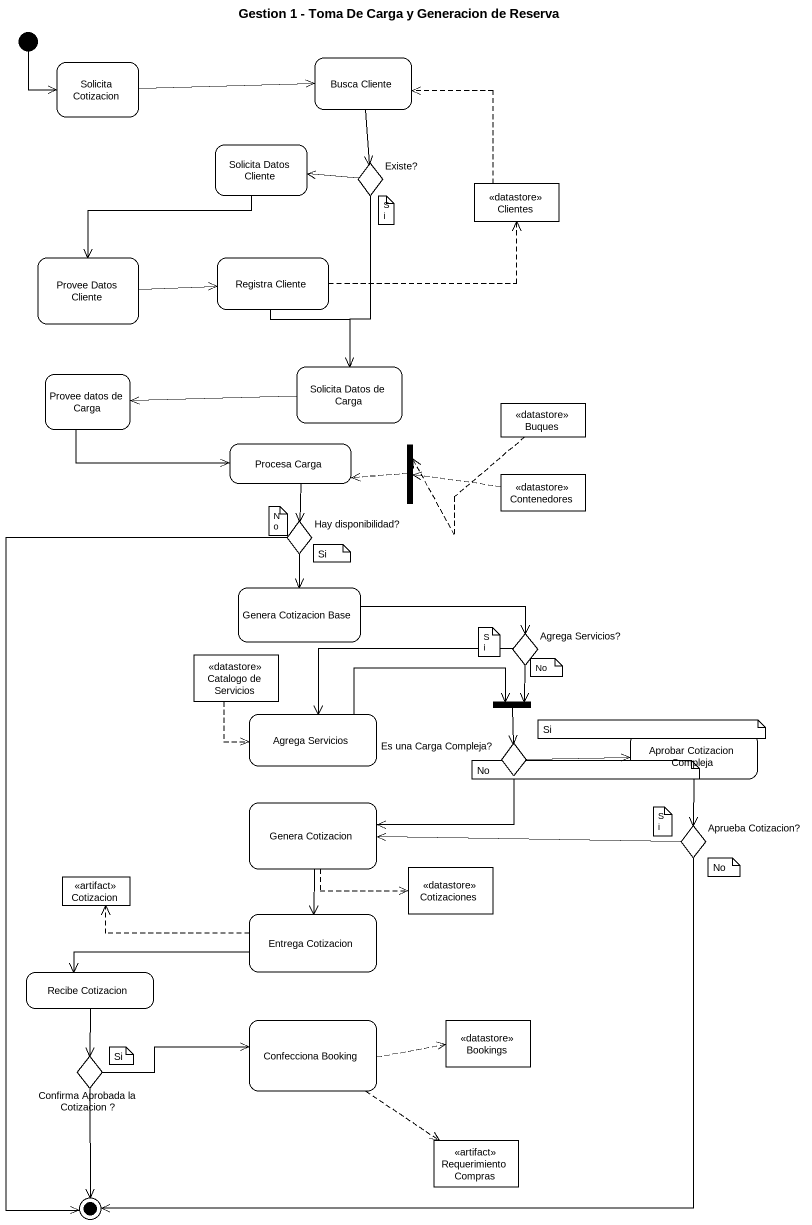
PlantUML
@startuml
title Gestion 1 - Toma De Carga y Generacion de Reserva
hide empty description
state "Busca Cliente" as Busca_Cliente
state "Solicita Cotizacion" as Solicita_Cotizacion
state "Solicita Datos Cliente" as Solicita_Datos_Cliente
state "Existe?" as Existe <<choice>>
state Clientes <<datastore>>
state "Provee Datos Cliente" as Provee_Datos_Cliente
state "Registra Cliente" as Registra_Cliente
state "Provee datos de Carga" as Provee_datos_de_Carga
state "Solicita Datos de Carga" as Solicita_Datos_de_Carga
state Buques <<datastore>>
state "Procesa Carga" as Procesa_Carga
state fork1 <<join>>
state Contenedores <<datastore>>
state "Hay disponibilidad?" as Hay_disponibilidad <<choice>>
state "Genera Cotizacion Base" as Genera_Cotizacion_Base
state "Agrega Servicios?" as Agrega_Servicios <<choice>>
state "Catalogo de Servicios" as Catalogo_de_Servicios <<datastore>>
state "Agrega Servicios" as Agrega_Servicios_2
state fork2 <<join>>
state "Aprobar Cotizacion Compleja" as Aprobar_Cotizacion_Compleja
state "Es una Carga Compleja?" as Es_una_Carga_Compleja <<choice>>
state "Genera Cotizacion" as Genera_Cotizacion
state "Aprueba Cotizacion?" as Aprueba_Cotizacion <<choice>>
state Cotizacion <<artifact>>
state Cotizaciones <<datastore>>
state "Entrega Cotizacion" as Entrega_Cotizacion
state "Recibe Cotizacion" as Recibe_Cotizacion
state "Confecciona Booking" as Confecciona_Booking
state Bookings <<datastore>>
state "Confirma Aprobada la Cotizacion ?" as Confirma_Aprobada_la <<choice>>
state "Requerimiento Compras" as Requerimiento_Compras <<artifact>>
[*] --> Solicita_Cotizacion
Busca_Cliente --> Existe
Solicita_Cotizacion -right-> Busca_Cliente
Solicita_Datos_Cliente --> Provee_Datos_Cliente
Existe -left-> Solicita_Datos_Cliente
Existe --> Solicita_Datos_de_Carga
Clientes -up[dashed]-> Busca_Cliente
Provee_Datos_Cliente -right-> Registra_Cliente
Registra_Cliente -right[dashed]-> Clientes
Registra_Cliente --> Solicita_Datos_de_Carga
Provee_datos_de_Carga -right-> Procesa_Carga
Solicita_Datos_de_Carga -left-> Provee_datos_de_Carga
Buques -left[dashed]-> fork1
Procesa_Carga --> Hay_disponibilidad
fork1 -left[dashed]-> Procesa_Carga
Contenedores -left[dashed]-> fork1
Hay_disponibilidad --> Genera_Cotizacion_Base
Genera_Cotizacion_Base -right-> Agrega_Servicios
Agrega_Servicios -left-> Agrega_Servicios_2
Agrega_Servicios --> fork2
Catalogo_de_Servicios -[dashed]-> Agrega_Servicios_2
Agrega_Servicios_2 -right-> fork2
fork2 --> Es_una_Carga_Compleja
Aprobar_Cotizacion_Compleja --> Aprueba_Cotizacion
Es_una_Carga_Compleja -right-> Aprobar_Cotizacion_Compleja
Es_una_Carga_Compleja -left-> Genera_Cotizacion
Genera_Cotizacion -right[dashed]-> Cotizaciones
Genera_Cotizacion --> Entrega_Cotizacion
Aprueba_Cotizacion -left-> Genera_Cotizacion
Entrega_Cotizacion -left[dashed]-> Cotizacion
Entrega_Cotizacion -left-> Recibe_Cotizacion
Recibe_Cotizacion --> Confirma_Aprobada_la
Confecciona_Booking -right[dashed]-> Bookings
Confecciona_Booking -[dashed]-> Requerimiento_Compras
Confirma_Aprobada_la -right-> Confecciona_Booking
Hay_disponibilidad --> [*]
Aprueba_Cotizacion --> [*]
Confirma_Aprobada_la --> [*]
note as N1
  Si
end note
note as N2
  No
end note
note as N3
  Si
end note
note as N4
  Si
end note
note as N5
  No
end note
note as N6
  Si
end note
note as N7
  No
end note
note as N8
  Si
end note
note as N9
  No
end note
note as N10
  Si
end note
@enduml
